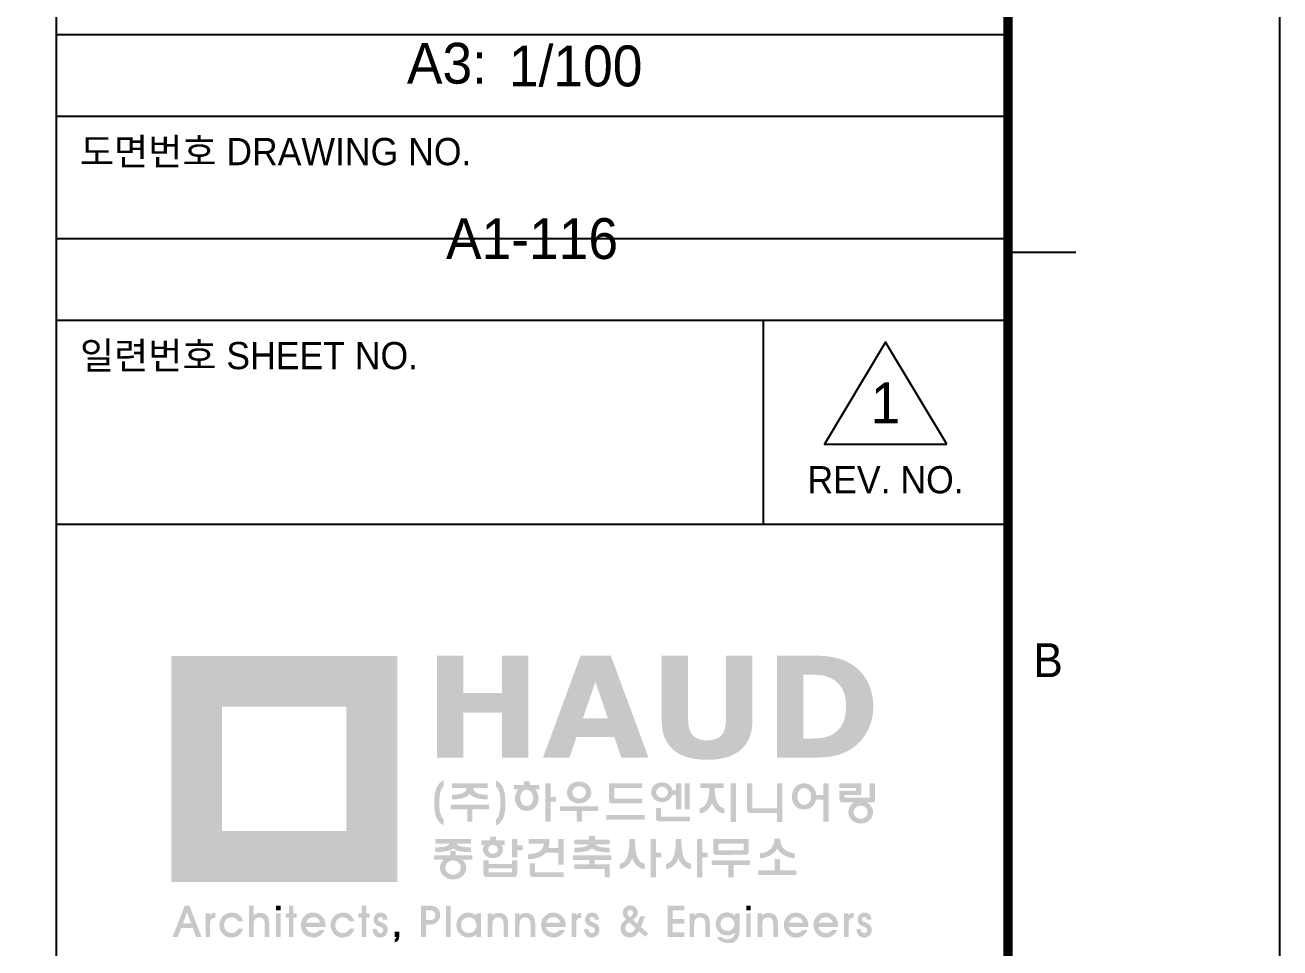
# Model space of a CAD drawing. Header units: millimetres. Extents: x -24416 to 92204, y -190080 to 23760.
# Drawn here: x 87590 to 92204, y -186788 to -183395 of the extents above; entities that cross this region are included whole.
import ezdxf
from ezdxf.enums import TextEntityAlignment as Align

# ---------------------------------------------------------------- set-up
doc = ezdxf.new("R2010")
doc.units = ezdxf.units.MM
doc.header["$LTSCALE"] = 50
doc.layers.get('defpoints').update_dxf_attribs({"color": 139})
for name, color, linetype in [('00-FORM TEX', 3, 'Continuous'), ('AA-BORD-FORM', 7, 'Continuous'), ('AA-BORD-TEXT', 3, 'Continuous')]:
    doc.layers.add(name, color=color, linetype=linetype)
doc.styles.add('HAUD01', font='Dotum.ttf')

# ---------------------------------------------------------------- blocks, each defined once
blk = doc.blocks.new('XR-FORM 청주월명')
at = {"layer": 'AA-BORD-FORM'}
h = blk.add_hatch(color=256, dxfattribs=at)
h.paths.add_polyline_path([(776.088, 87.312), (759.463, 87.312), (759.463, 70.688), (776.088, 70.688)])
h.paths.add_polyline_path([(763.2, 83.576), (772.351, 83.576), (772.351, 74.425), (763.2, 74.425)], flags=16)
for points in [[(785.728, 87.331), (783.796, 87.331), (783.796, 84.587), (780.942, 84.587), (780.942, 87.331), (779.008, 87.331), (779.008, 79.832), (780.942, 79.832), (780.942, 83.136), (783.796, 83.136), (783.796, 79.832), (785.728, 79.832)], [(797.594, 81.868), (797.532, 82.098), (797.492, 82.36), (797.48, 82.653), (797.48, 87.331), (795.537, 87.331), (795.537, 82.541), (795.544, 82.316), (795.567, 82.051), (795.607, 81.801), (795.665, 81.561), (795.741, 81.338), (795.834, 81.127), (795.946, 80.928), (796.073, 80.744), (796.22, 80.575), (796.382, 80.417), (796.531, 80.296), (796.705, 80.178), (796.891, 80.073), (797.09, 79.98), (797.304, 79.899), (797.532, 79.832), (797.773, 79.776), (798.026, 79.732), (798.293, 79.699), (798.574, 79.681), (798.869, 79.676), (799.148, 79.681), (799.428, 79.699), (799.695, 79.729), (799.951, 79.771), (800.192, 79.827), (800.42, 79.894), (800.636, 79.973), (800.838, 80.066), (801.026, 80.171), (801.2, 80.287), (801.36, 80.417), (801.5, 80.547), (801.648, 80.714), (801.778, 80.897), (801.892, 81.092), (801.987, 81.301), (802.066, 81.524), (802.129, 81.759), (802.171, 82.007), (802.198, 82.27), (802.205, 82.546), (802.205, 87.331), (800.264, 87.331), (800.264, 82.653), (800.262, 82.604), (800.246, 82.311), (800.206, 82.051), (800.139, 81.826), (800.048, 81.633), (799.932, 81.473), (799.807, 81.362), (799.624, 81.25), (799.405, 81.169), (799.155, 81.123), (798.869, 81.106), (798.625, 81.118), (798.367, 81.162), (798.147, 81.239), (797.959, 81.348), (797.804, 81.493), (797.682, 81.668)], [(779.187, 76.735), (779.198, 76.921), (779.218, 77.089), (779.235, 77.202), (779.293, 77.415), (779.368, 77.574), (779.461, 77.685), (779.503, 77.712), (779.503, 78.161), (779.353, 78.084), (779.22, 77.98), (779.107, 77.849), (779.014, 77.694), (778.976, 77.612), (778.927, 77.475), (778.885, 77.322), (778.854, 77.156), (778.83, 76.972), (778.817, 76.775), (778.81, 76.562), (778.81, 76.54), (778.812, 76.323), (778.823, 76.122), (778.841, 75.936), (778.87, 75.767), (778.905, 75.612), (778.95, 75.475), (778.956, 75.455), (779.036, 75.284), (779.133, 75.138), (779.251, 75.017), (779.388, 74.921), (779.503, 74.866), (779.503, 75.311), (779.404, 75.406), (779.324, 75.546), (779.26, 75.734), (779.233, 75.854), (779.209, 76.011), (779.193, 76.184), (779.184, 76.372), (779.182, 76.533)], [(781.733, 77.415), (781.687, 77.565), (781.684, 77.596), (782.736, 77.596), (782.736, 77.942), (780.121, 77.942), (780.121, 77.596), (781.173, 77.596), (781.135, 77.441), (781.04, 77.315), (780.885, 77.218), (780.85, 77.202), (780.715, 77.16), (780.555, 77.129), (780.367, 77.107), (780.152, 77.094), (780.121, 77.094), (780.121, 76.753), (780.325, 76.764), (780.511, 76.779), (780.679, 76.804), (780.816, 76.83), (781.02, 76.888), (781.191, 76.961), (781.326, 77.049), (781.425, 77.156), (781.428, 77.16), (781.529, 77.052), (781.662, 76.961), (781.833, 76.888), (782.03, 76.83), (782.181, 76.801), (782.351, 76.779), (782.539, 76.764), (782.736, 76.753), (782.736, 77.094), (782.515, 77.105), (782.324, 77.127), (782.158, 77.158), (782.023, 77.198), (782.008, 77.202), (781.839, 77.295)], [(784.027, 76.077), (784.041, 76.274), (784.045, 76.489), (784.045, 76.525), (784.041, 76.737), (784.027, 76.936), (784.005, 77.12), (783.974, 77.289), (783.934, 77.444), (783.886, 77.583), (783.879, 77.596), (783.795, 77.763), (783.691, 77.906), (783.567, 78.022), (783.425, 78.112), (783.354, 78.146), (783.354, 77.696), (783.454, 77.605), (783.536, 77.461), (783.598, 77.269), (783.618, 77.187), (783.642, 77.03), (783.66, 76.857), (783.671, 76.666), (783.673, 76.518), (783.669, 76.316), (783.658, 76.133), (783.638, 75.962), (783.618, 75.834), (783.565, 75.621), (783.494, 75.455), (783.407, 75.335), (783.354, 75.291), (783.354, 74.846), (783.505, 74.926), (783.635, 75.03), (783.748, 75.16), (783.841, 75.313), (783.897, 75.439), (783.941, 75.575), (783.979, 75.725), (784.007, 75.893)], [(787.376, 77.942), (786.986, 77.942), (786.986, 75.125), (787.376, 75.125), (787.376, 76.598), (787.768, 76.598), (787.768, 76.941), (787.376, 76.941)], [(792.046, 77.603), (794.106, 77.603), (794.106, 77.942), (791.654, 77.942), (791.654, 76.713), (791.694, 76.54), (791.71, 76.52), (791.867, 76.465), (791.882, 76.465), (794.106, 76.465), (794.106, 76.804), (792.046, 76.804)], [(797.593, 77.942), (797.219, 77.942), (797.219, 76.042), (797.593, 76.042)], [(799.527, 76.788), (799.491, 76.952), (799.463, 77.134), (799.445, 77.331), (799.438, 77.548), (799.438, 77.599), (800.096, 77.599), (800.096, 77.942), (798.38, 77.942), (798.38, 77.599), (799.035, 77.599), (799.028, 77.379), (799.011, 77.178), (798.986, 76.992), (798.951, 76.826), (798.904, 76.675), (798.851, 76.542), (798.838, 76.518), (798.738, 76.359), (798.617, 76.237), (798.475, 76.153), (798.335, 76.11), (798.335, 75.721), (798.51, 75.761), (798.672, 75.829), (798.823, 75.927), (798.829, 75.931), (798.951, 76.044), (799.059, 76.175), (799.157, 76.33), (799.237, 76.494), (799.323, 76.312), (799.416, 76.155), (799.52, 76.024), (799.618, 75.931), (799.759, 75.836), (799.919, 75.767), (800.098, 75.725), (800.142, 75.719), (800.142, 76.115), (799.978, 76.164), (799.837, 76.25), (799.717, 76.372), (799.631, 76.514), (799.573, 76.642)], [(801.002, 77.942), (800.612, 77.942), (800.612, 75.098), (801.002, 75.098)], [(802.197, 77.942), (801.81, 77.942), (801.81, 76.017), (801.848, 75.84), (801.865, 75.814), (802.025, 75.761), (802.038, 75.761), (804.018, 75.761), (804.018, 75.098), (804.407, 75.098), (804.407, 77.942), (804.018, 77.942), (804.018, 76.104), (802.197, 76.104)], [(782.836, 76.376), (780.021, 76.376), (780.021, 76.031), (781.233, 76.031), (781.233, 75.112), (781.618, 75.112), (781.618, 76.031), (782.836, 76.031)], [(789.663, 75.909), (790.881, 75.909), (790.881, 76.254), (788.067, 76.254), (788.067, 75.909), (789.278, 75.909), (789.278, 75.112), (789.663, 75.112)], [(797.618, 75.486), (795.496, 75.486), (795.496, 76.122), (795.107, 76.122), (795.107, 75.393), (795.149, 75.218), (795.166, 75.198), (795.324, 75.143), (795.335, 75.143), (797.618, 75.143)], [(794.287, 75.626), (791.475, 75.626), (791.475, 75.278), (794.287, 75.278)], [(781.501, 73.854), (778.888, 73.854), (778.888, 73.515), (779.931, 73.515), (779.871, 73.404), (779.711, 73.322), (779.616, 73.296), (779.481, 73.271), (779.319, 73.254), (779.127, 73.243), (778.905, 73.236), (778.888, 73.236), (778.888, 72.886), (779.096, 72.891), (779.286, 72.902), (779.454, 72.915), (779.592, 72.933), (779.809, 72.975), (779.986, 73.03), (780.123, 73.101), (780.194, 73.159), (780.303, 73.077), (780.453, 73.008), (780.644, 72.955), (780.785, 72.928), (780.938, 72.911), (781.106, 72.897), (781.297, 72.888), (781.501, 72.886), (781.501, 73.238), (781.281, 73.245), (781.089, 73.258), (780.923, 73.276), (780.783, 73.302), (780.77, 73.305), (780.566, 73.376), (780.469, 73.473), (780.46, 73.515), (781.501, 73.515)], [(785.301, 73.371), (784.907, 73.371), (784.907, 73.854), (784.519, 73.854), (784.519, 72.503), (784.907, 72.503), (784.907, 73.026), (785.301, 73.026)], [(788.315, 73.854), (787.925, 73.854), (787.925, 73.198), (787.21, 73.198), (787.254, 73.371), (787.263, 73.422), (787.281, 73.595), (787.283, 73.677), (787.283, 73.854), (785.741, 73.854), (785.741, 73.515), (786.86, 73.515), (786.84, 73.333), (786.78, 73.178), (786.678, 73.043), (786.596, 72.973), (786.477, 72.897), (786.333, 72.835), (786.169, 72.787), (785.981, 72.753), (785.772, 72.733), (785.699, 72.729), (785.699, 72.364), (785.899, 72.375), (786.082, 72.395), (786.253, 72.426), (786.408, 72.465), (786.59, 72.534), (786.751, 72.616), (786.891, 72.716), (787.008, 72.831), (787.026, 72.853), (787.925, 72.853), (787.925, 71.954), (788.315, 71.954)], [(791.721, 73.794), (790.64, 73.794), (790.64, 74.06), (790.19, 74.06), (790.19, 73.794), (789.105, 73.794), (789.105, 73.458), (790.146, 73.458), (790.06, 73.362), (789.885, 73.289), (789.798, 73.269), (789.652, 73.243), (789.484, 73.225), (789.291, 73.212), (789.105, 73.209), (789.105, 72.868), (789.311, 72.873), (789.499, 72.882), (789.668, 72.897), (789.814, 72.919), (790.024, 72.966), (790.199, 73.028), (790.334, 73.108), (790.412, 73.178), (790.52, 73.085), (790.664, 73.01), (790.848, 72.95), (791.001, 72.919), (791.151, 72.897), (791.32, 72.882), (791.508, 72.873), (791.716, 72.868), (791.721, 72.868), (791.721, 73.209), (791.508, 73.214), (791.318, 73.225), (791.151, 73.245), (791.021, 73.269), (790.815, 73.333), (790.695, 73.422), (790.675, 73.458), (791.721, 73.458)], [(793.676, 72.736), (793.643, 72.888), (793.616, 73.059), (793.596, 73.245), (793.583, 73.446), (793.574, 73.666), (793.572, 73.854), (793.171, 73.854), (793.167, 73.621), (793.158, 73.407), (793.142, 73.207), (793.12, 73.026), (793.091, 72.86), (793.056, 72.709), (793.016, 72.576), (792.978, 72.479), (792.885, 72.313), (792.77, 72.184), (792.637, 72.091), (792.482, 72.034), (792.449, 72.027), (792.449, 71.631), (792.62, 71.67), (792.781, 71.739), (792.934, 71.834), (792.956, 71.854), (793.085, 71.969), (793.195, 72.102), (793.288, 72.255), (793.366, 72.423), (793.443, 72.246), (793.534, 72.091), (793.641, 71.956), (793.749, 71.854), (793.893, 71.755), (794.052, 71.684), (794.227, 71.639), (794.281, 71.631), (794.281, 72.029), (794.121, 72.078), (793.984, 72.162), (793.869, 72.286), (793.773, 72.445), (793.758, 72.479), (793.714, 72.6)], [(795.127, 72.51), (795.518, 72.51), (795.518, 72.853), (795.127, 72.853), (795.127, 73.854), (794.737, 73.854), (794.737, 71.037), (795.127, 71.037)], [(797.082, 72.736), (797.049, 72.888), (797.022, 73.059), (797.002, 73.245), (796.989, 73.446), (796.98, 73.666), (796.98, 73.854), (796.577, 73.854), (796.573, 73.621), (796.564, 73.407), (796.548, 73.207), (796.526, 73.026), (796.497, 72.86), (796.462, 72.709), (796.422, 72.576), (796.384, 72.479), (796.291, 72.313), (796.176, 72.184), (796.043, 72.091), (795.888, 72.034), (795.855, 72.027), (795.855, 71.631), (796.026, 71.67), (796.187, 71.739), (796.34, 71.834), (796.364, 71.854), (796.491, 71.969), (796.601, 72.102), (796.697, 72.255), (796.772, 72.423), (796.849, 72.246), (796.942, 72.091), (797.046, 71.956), (797.155, 71.854), (797.299, 71.755), (797.458, 71.684), (797.633, 71.639), (797.686, 71.631), (797.686, 72.029), (797.529, 72.078), (797.39, 72.162), (797.275, 72.286), (797.179, 72.445), (797.166, 72.479), (797.12, 72.6)], [(798.924, 72.853), (798.532, 72.853), (798.532, 73.854), (798.143, 73.854), (798.143, 71.037), (798.532, 71.037), (798.532, 72.51), (798.924, 72.51)], [(804.357, 73.362), (804.297, 73.522), (804.264, 73.699), (804.255, 73.867), (803.821, 73.867), (803.81, 73.675), (803.77, 73.5), (803.706, 73.345), (803.617, 73.205), (803.519, 73.101), (803.393, 73.004), (803.247, 72.924), (803.083, 72.862), (802.899, 72.818), (802.764, 72.8), (802.764, 72.423), (802.948, 72.448), (803.123, 72.488), (803.291, 72.541), (803.451, 72.609), (803.48, 72.623), (803.641, 72.718), (803.783, 72.826), (803.905, 72.95), (804.004, 73.088), (804.038, 73.145), (804.128, 73.001), (804.241, 72.873), (804.376, 72.758), (804.532, 72.658), (804.589, 72.625), (804.749, 72.552), (804.915, 72.494), (805.087, 72.452), (805.269, 72.426), (805.304, 72.423), (805.304, 72.802), (805.107, 72.833), (804.93, 72.882), (804.771, 72.948), (804.633, 73.035), (804.554, 73.099), (804.443, 73.221)], [(788.337, 71.398), (786.215, 71.398), (786.215, 72.069), (785.826, 72.069), (785.826, 71.307), (785.868, 71.132), (785.885, 71.112), (786.045, 71.055), (786.058, 71.055), (788.337, 71.055)], [(790.602, 72.31), (791.82, 72.31), (791.82, 72.651), (789.006, 72.651), (789.006, 72.31), (790.224, 72.31), (790.224, 71.987), (789.105, 71.987), (789.105, 71.648), (791.331, 71.648), (791.331, 71.037), (791.721, 71.037), (791.721, 71.987), (790.602, 71.987)], [(802.038, 72.29), (799.223, 72.29), (799.223, 71.943), (800.435, 71.943), (800.435, 71.024), (800.82, 71.024), (800.82, 71.943), (802.038, 71.943)], [(804.228, 72.379), (803.847, 72.379), (803.847, 71.538), (802.631, 71.538), (802.631, 71.192), (805.444, 71.192), (805.444, 71.538), (804.228, 71.538)], [(762.326, 67.609), (762.348, 67.818), (762.405, 67.94), (762.538, 68.027), (762.715, 68.06), (762.715, 68.416), (762.527, 68.394), (762.489, 68.381), (762.334, 68.28), (762.307, 68.234), (762.307, 68.383), (761.992, 68.383), (761.992, 66.638), (762.326, 66.638)], [(763.357, 67.421), (763.351, 67.516), (763.376, 67.704), (763.452, 67.864), (763.509, 67.935), (763.653, 68.044), (763.827, 68.093), (763.889, 68.098), (764.08, 68.071), (764.186, 68.025), (764.319, 67.905), (764.395, 67.788), (764.759, 67.788), (764.681, 67.973), (764.583, 68.128), (764.463, 68.256), (764.441, 68.275), (764.286, 68.37), (764.115, 68.424), (763.947, 68.441), (763.759, 68.424), (763.579, 68.375), (763.566, 68.37), (763.4, 68.28), (763.261, 68.161), (763.251, 68.15), (763.136, 67.997), (763.066, 67.859), (763.019, 67.679), (763.006, 67.511), (763.025, 67.329), (763.074, 67.166), (763.158, 67), (763.267, 66.866), (763.408, 66.744), (763.55, 66.668), (763.724, 66.614), (763.906, 66.597), (764.099, 66.614), (764.27, 66.671), (764.422, 66.763), (764.55, 66.883), (764.653, 67.032), (764.738, 67.209), (764.757, 67.258), (764.395, 67.258), (764.286, 67.1), (764.191, 67.016), (764.023, 66.943), (763.906, 66.929), (763.724, 66.959), (763.569, 67.046), (763.512, 67.098), (763.408, 67.247)], [(765.531, 67.69), (765.581, 67.873), (765.7, 68.019), (765.727, 68.035), (765.898, 68.084), (765.953, 68.087), (766.14, 68.049), (766.249, 67.957), (766.314, 67.815), (766.342, 67.62), (766.344, 67.541), (766.344, 66.638), (766.679, 66.638), (766.679, 67.641), (766.662, 67.848), (766.613, 68.025), (766.532, 68.171), (766.494, 68.218), (766.363, 68.326), (766.197, 68.392), (766.004, 68.416), (765.996, 68.416), (765.806, 68.394), (765.76, 68.381), (765.605, 68.299), (765.521, 68.234), (765.521, 68.941), (765.183, 68.941), (765.183, 66.638), (765.521, 66.638), (765.521, 67.435), (765.526, 67.639)], [(767.505, 68.941), (767.173, 68.941), (767.173, 68.612), (767.505, 68.612)], [(767.505, 68.383), (767.173, 68.383), (767.173, 66.638), (767.505, 66.638)], [(768.696, 68.383), (768.451, 68.383), (768.451, 68.941), (768.117, 68.941), (768.117, 68.383), (767.872, 68.383), (767.872, 68.074), (768.117, 68.074), (768.117, 66.638), (768.451, 66.638), (768.451, 68.074), (768.696, 68.074)], [(772.763, 68.128), (772.643, 68.256), (772.621, 68.275), (772.467, 68.37), (772.295, 68.424), (772.127, 68.441), (771.939, 68.424), (771.76, 68.375), (771.746, 68.37), (771.58, 68.28), (771.442, 68.161), (771.431, 68.15), (771.317, 67.997), (771.246, 67.859), (771.2, 67.679), (771.186, 67.511), (771.205, 67.329), (771.254, 67.166), (771.338, 67), (771.447, 66.866), (771.588, 66.744), (771.73, 66.668), (771.904, 66.614), (772.086, 66.597), (772.279, 66.614), (772.45, 66.671), (772.602, 66.763), (772.73, 66.883), (772.834, 67.032), (772.918, 67.209), (772.937, 67.258), (772.575, 67.258), (772.467, 67.1), (772.371, 67.016), (772.203, 66.943), (772.086, 66.929), (771.904, 66.959), (771.749, 67.046), (771.692, 67.098), (771.588, 67.247), (771.537, 67.421), (771.531, 67.516), (771.556, 67.704), (771.632, 67.864), (771.689, 67.935), (771.833, 68.044), (772.007, 68.093), (772.07, 68.098), (772.26, 68.071), (772.366, 68.025), (772.499, 67.905), (772.575, 67.788), (772.94, 67.788), (772.861, 67.973)], [(774.057, 68.383), (773.812, 68.383), (773.812, 68.941), (773.478, 68.941), (773.478, 68.383), (773.233, 68.383), (773.233, 68.074), (773.478, 68.074), (773.478, 66.638), (773.812, 66.638), (773.812, 68.074), (774.057, 68.074)], [(775.22, 68.307), (775.076, 68.405), (774.891, 68.443), (774.862, 68.443), (774.679, 68.413), (774.527, 68.321), (774.497, 68.294), (774.394, 68.144), (774.348, 67.968), (774.348, 67.921), (774.378, 67.736), (774.391, 67.704), (774.5, 67.56), (774.533, 67.53), (774.644, 67.467), (774.807, 67.405), (774.878, 67.378), (775.025, 67.28), (775.074, 67.136), (775.006, 66.978), (774.84, 66.915), (774.677, 66.981), (774.66, 67), (774.59, 67.163), (774.587, 67.228), (774.272, 67.228), (774.296, 67.03), (774.361, 66.864), (774.432, 66.766), (774.573, 66.654), (774.745, 66.603), (774.829, 66.597), (775.014, 66.622), (775.171, 66.703), (775.231, 66.755), (775.337, 66.902), (775.389, 67.073), (775.394, 67.149), (775.367, 67.345), (775.305, 67.475), (775.185, 67.592), (775.025, 67.679), (774.894, 67.728), (774.723, 67.807), (774.666, 67.938), (774.715, 68.074), (774.848, 68.122), (774.987, 68.074), (775.041, 67.919), (775.365, 67.919), (775.332, 68.114), (775.253, 68.269)], [(780.005, 68.941), (779.676, 68.941), (779.676, 66.638), (780.005, 66.638)], [(783.295, 68.041), (783.474, 68.087), (783.507, 68.087), (783.694, 68.052), (783.808, 67.959), (783.876, 67.818), (783.904, 67.62), (783.904, 67.565), (783.904, 66.638), (784.241, 66.638), (784.241, 67.63), (784.224, 67.84), (784.178, 68.016), (784.097, 68.163), (784.053, 68.218), (783.923, 68.324), (783.757, 68.389), (783.564, 68.416), (783.537, 68.416), (783.349, 68.389), (783.316, 68.378), (783.164, 68.296), (783.072, 68.226), (783.072, 68.383), (782.745, 68.383), (782.745, 66.638), (783.083, 66.638), (783.083, 67.435), (783.093, 67.66), (783.131, 67.834), (783.172, 67.929)], [(785.165, 67.929), (785.285, 68.041), (785.467, 68.087), (785.499, 68.087), (785.687, 68.052), (785.801, 67.959), (785.869, 67.818), (785.896, 67.62), (785.896, 67.565), (785.896, 66.638), (786.233, 66.638), (786.233, 67.63), (786.217, 67.84), (786.168, 68.016), (786.089, 68.163), (786.046, 68.218), (785.913, 68.324), (785.749, 68.389), (785.556, 68.416), (785.529, 68.416), (785.342, 68.389), (785.309, 68.378), (785.157, 68.296), (785.064, 68.226), (785.064, 68.383), (784.738, 68.383), (784.738, 66.638), (785.073, 66.638), (785.073, 67.435), (785.086, 67.66), (785.124, 67.834)], [(789.324, 67.94), (789.458, 68.027), (789.634, 68.06), (789.634, 68.416), (789.447, 68.394), (789.406, 68.381), (789.251, 68.28), (789.227, 68.234), (789.227, 68.383), (788.911, 68.383), (788.911, 66.638), (789.246, 66.638), (789.246, 67.609), (789.267, 67.818)], [(790.583, 67.679), (790.453, 67.728), (790.281, 67.807), (790.224, 67.938), (790.273, 68.074), (790.406, 68.122), (790.545, 68.074), (790.599, 67.919), (790.923, 67.919), (790.89, 68.114), (790.811, 68.269), (790.779, 68.307), (790.635, 68.405), (790.45, 68.443), (790.42, 68.443), (790.238, 68.413), (790.086, 68.321), (790.056, 68.294), (789.952, 68.144), (789.906, 67.968), (789.906, 67.921), (789.936, 67.736), (789.95, 67.704), (790.058, 67.56), (790.091, 67.53), (790.202, 67.467), (790.366, 67.405), (790.436, 67.378), (790.583, 67.28), (790.632, 67.136), (790.564, 66.978), (790.398, 66.915), (790.235, 66.981), (790.219, 67), (790.148, 67.163), (790.145, 67.228), (789.83, 67.228), (789.855, 67.03), (789.92, 66.864), (789.99, 66.766), (790.132, 66.654), (790.303, 66.603), (790.387, 66.597), (790.572, 66.622), (790.73, 66.703), (790.79, 66.755), (790.898, 66.902), (790.947, 67.073), (790.953, 67.149), (790.926, 67.345), (790.863, 67.475), (790.743, 67.592)], [(797.192, 67.962), (796.336, 67.962), (796.336, 68.609), (797.192, 68.609), (797.192, 68.941), (795.977, 68.941), (795.977, 66.638), (797.192, 66.638), (797.192, 66.986), (796.336, 66.986), (796.336, 67.63), (797.192, 67.63)], [(798.013, 67.929), (798.133, 68.041), (798.312, 68.087), (798.345, 68.087), (798.532, 68.052), (798.649, 67.959), (798.714, 67.818), (798.742, 67.62), (798.744, 67.565), (798.744, 66.638), (799.081, 66.638), (799.081, 67.63), (799.065, 67.84), (799.016, 68.016), (798.937, 68.163), (798.894, 68.218), (798.761, 68.324), (798.597, 68.389), (798.404, 68.416), (798.377, 68.416), (798.19, 68.389), (798.157, 68.378), (798.005, 68.296), (797.912, 68.226), (797.912, 68.383), (797.583, 68.383), (797.583, 66.638), (797.921, 66.638), (797.921, 67.435), (797.934, 67.66), (797.969, 67.834)], [(802.088, 68.941), (801.759, 68.941), (801.759, 68.612), (802.088, 68.612)], [(802.088, 68.383), (801.759, 68.383), (801.759, 66.638), (802.088, 66.638)], [(803.137, 68.041), (803.317, 68.087), (803.35, 68.087), (803.537, 68.052), (803.651, 67.959), (803.719, 67.818), (803.746, 67.62), (803.746, 67.565), (803.746, 66.638), (804.084, 66.638), (804.084, 67.63), (804.067, 67.84), (804.021, 68.016), (803.939, 68.163), (803.896, 68.218), (803.765, 68.324), (803.6, 68.389), (803.407, 68.416), (803.379, 68.416), (803.192, 68.389), (803.159, 68.378), (803.007, 68.296), (802.915, 68.226), (802.915, 68.383), (802.588, 68.383), (802.588, 66.638), (802.925, 66.638), (802.925, 67.435), (802.936, 67.66), (802.974, 67.834), (803.015, 67.929)], [(809.358, 67.94), (809.491, 68.027), (809.665, 68.06), (809.665, 68.416), (809.48, 68.394), (809.439, 68.381), (809.284, 68.28), (809.26, 68.234), (809.26, 68.383), (808.944, 68.383), (808.944, 66.638), (809.276, 66.638), (809.276, 67.609), (809.3, 67.818)], [(810.257, 67.938), (810.306, 68.074), (810.44, 68.122), (810.578, 68.074), (810.633, 67.919), (810.953, 67.919), (810.923, 68.114), (810.845, 68.269), (810.809, 68.307), (810.668, 68.405), (810.483, 68.443), (810.453, 68.443), (810.271, 68.413), (810.116, 68.321), (810.089, 68.294), (809.983, 68.144), (809.939, 67.968), (809.939, 67.921), (809.969, 67.736), (809.98, 67.704), (810.092, 67.56), (810.124, 67.53), (810.236, 67.467), (810.396, 67.405), (810.467, 67.378), (810.614, 67.28), (810.662, 67.136), (810.597, 66.978), (810.431, 66.915), (810.268, 66.981), (810.249, 67), (810.181, 67.163), (810.176, 67.228), (809.86, 67.228), (809.888, 67.03), (809.953, 66.864), (810.024, 66.766), (810.165, 66.654), (810.336, 66.603), (810.418, 66.597), (810.603, 66.622), (810.763, 66.703), (810.823, 66.755), (810.929, 66.902), (810.981, 67.073), (810.986, 67.149), (810.959, 67.345), (810.896, 67.475), (810.777, 67.592), (810.614, 67.679), (810.486, 67.728), (810.314, 67.807)], [(776.232, 66.687), (776.232, 67.038), (775.903, 67.038), (775.903, 66.638), (776.014, 66.638), (775.973, 66.51), (775.903, 66.47), (775.903, 66.244), (776.079, 66.317), (776.153, 66.391), (776.218, 66.546)]]:
    blk.add_hatch(color=256, dxfattribs=at).paths.add_polyline_path(points)
h = blk.add_hatch(color=256, dxfattribs=at)
h.paths.add_polyline_path([(791.797, 87.331), (789.572, 87.331), (786.805, 79.832), (788.753, 79.832), (789.275, 81.348), (792.05, 81.348), (792.568, 79.832), (794.567, 79.832)])
h.paths.add_polyline_path([(789.74, 82.722), (790.661, 85.406), (791.581, 82.722)], flags=16)
h = blk.add_hatch(color=256, dxfattribs=at)
h.paths.add_polyline_path([(810.334, 81.271), (810.48, 81.478), (810.617, 81.701), (810.726, 81.905), (810.824, 82.123), (810.907, 82.348), (810.975, 82.578), (811.028, 82.817), (811.065, 83.064), (811.086, 83.314), (811.096, 83.574), (811.096, 83.577), (811.089, 83.844), (811.068, 84.101), (811.033, 84.352), (810.984, 84.591), (810.921, 84.824), (810.845, 85.046), (810.757, 85.262), (810.652, 85.467), (810.617, 85.529), (810.485, 85.738), (810.339, 85.938), (810.181, 86.124), (810.011, 86.296), (809.83, 86.458), (809.635, 86.607), (809.428, 86.741), (809.259, 86.839), (809.048, 86.941), (808.82, 87.032), (808.574, 87.11), (808.312, 87.18), (808.221, 87.199), (808.003, 87.241), (807.773, 87.273), (807.532, 87.299), (807.276, 87.317), (807.009, 87.329), (806.731, 87.331), (804.014, 87.331), (804.014, 79.832), (806.656, 79.832), (806.74, 79.832), (807.014, 79.836), (807.276, 79.85), (807.527, 79.866), (807.766, 79.892), (807.991, 79.925), (808.205, 79.962), (808.268, 79.976), (808.511, 80.036), (808.748, 80.113), (808.976, 80.203), (809.196, 80.308), (809.408, 80.426), (809.456, 80.454), (809.649, 80.589), (809.835, 80.737), (810.011, 80.9), (810.176, 81.078)])
h.paths.add_polyline_path([(805.946, 81.236), (805.946, 85.931), (806.433, 85.931), (806.679, 85.929), (806.953, 85.919), (807.183, 85.903), (807.371, 85.88), (807.508, 85.852), (807.743, 85.778), (807.975, 85.68), (808.186, 85.557), (808.384, 85.411), (808.558, 85.246), (808.706, 85.06), (808.829, 84.858), (808.862, 84.793), (808.946, 84.582), (809.013, 84.357), (809.059, 84.115), (809.087, 83.86), (809.096, 83.588), (809.096, 83.526), (809.083, 83.254), (809.052, 82.999), (809.004, 82.762), (808.936, 82.541), (808.85, 82.339), (808.774, 82.2), (808.639, 82.003), (808.477, 81.826), (808.288, 81.668), (808.075, 81.529), (807.912, 81.448), (807.68, 81.362), (807.446, 81.301), (807.429, 81.299), (807.246, 81.271), (807.018, 81.253), (806.749, 81.241), (806.433, 81.236)], flags=16)
h = blk.add_hatch(color=256, dxfattribs=at)
h.paths.add_polyline_path([(786.536, 77.829), (785.819, 77.829), (785.819, 78.099), (785.4, 78.099), (785.4, 77.829), (784.685, 77.829), (784.685, 77.49), (784.993, 77.49), (784.884, 77.351), (784.807, 77.202), (784.76, 77.03), (784.745, 76.863), (784.758, 76.677), (784.8, 76.507), (784.869, 76.35), (784.96, 76.215), (785.084, 76.093), (785.225, 76.002), (785.385, 75.944), (785.562, 75.92), (785.615, 75.918), (785.799, 75.933), (785.965, 75.984), (786.111, 76.064), (786.237, 76.179), (786.264, 76.21), (786.359, 76.352), (786.428, 76.509), (786.468, 76.682), (786.481, 76.863), (786.463, 77.041), (786.415, 77.202), (786.331, 77.364), (786.231, 77.49), (786.536, 77.49)])
h.paths.add_polyline_path([(785.775, 77.439), (785.914, 77.342), (785.965, 77.28), (786.045, 77.127), (786.085, 76.954), (786.089, 76.863), (786.067, 76.682), (786.005, 76.522), (785.965, 76.46), (785.839, 76.336), (785.684, 76.277), (785.609, 76.27), (785.44, 76.303), (785.303, 76.398), (785.254, 76.46), (785.177, 76.611), (785.141, 76.786), (785.137, 76.863), (785.157, 77.047), (785.214, 77.209), (785.254, 77.28), (785.378, 77.406), (785.531, 77.466), (785.609, 77.472)], flags=16)
h = blk.add_hatch(color=256, dxfattribs=at)
h.paths.add_polyline_path([(789.774, 78.028), (789.601, 78.066), (789.464, 78.075), (789.282, 78.059), (789.114, 78.015), (788.959, 77.942), (788.846, 77.862), (788.72, 77.736), (788.631, 77.59), (788.58, 77.428), (788.567, 77.273), (788.585, 77.096), (788.64, 76.936), (788.735, 76.795), (788.846, 76.686), (788.99, 76.589), (789.147, 76.522), (789.32, 76.483), (789.464, 76.474), (789.646, 76.489), (789.814, 76.533), (789.969, 76.611), (790.077, 76.686), (790.204, 76.812), (790.292, 76.956), (790.345, 77.116), (790.359, 77.273), (790.341, 77.448), (790.286, 77.607), (790.19, 77.749), (790.077, 77.862), (789.931, 77.96)])
h.paths.add_polyline_path([(789.637, 77.703), (789.79, 77.616), (789.805, 77.605), (789.918, 77.47), (789.965, 77.309), (789.967, 77.273), (789.933, 77.107), (789.829, 76.967), (789.805, 76.943), (789.652, 76.85), (789.484, 76.815), (789.464, 76.812), (789.291, 76.841), (789.138, 76.925), (789.119, 76.943), (789.006, 77.078), (788.959, 77.242), (788.959, 77.273), (788.992, 77.439), (789.092, 77.581), (789.119, 77.605), (789.269, 77.696), (789.44, 77.731), (789.464, 77.731)], flags=16)
h = blk.add_hatch(color=256, dxfattribs=at)
h.paths.add_polyline_path([(796.165, 76.817), (796.267, 76.956), (796.318, 77.076), (796.599, 77.076), (796.599, 76.042), (796.973, 76.042), (796.973, 77.942), (796.599, 77.942), (796.599, 77.428), (796.338, 77.428), (796.28, 77.594), (796.185, 77.738), (796.054, 77.856), (795.902, 77.942), (795.736, 77.995), (795.563, 78.013), (795.381, 77.995), (795.215, 77.944), (795.065, 77.86), (795.007, 77.816), (794.885, 77.685), (794.808, 77.537), (794.768, 77.368), (794.763, 77.286), (794.783, 77.109), (794.845, 76.952), (794.949, 76.815), (795.007, 76.759), (795.151, 76.66), (795.308, 76.595), (795.483, 76.564), (795.563, 76.56), (795.74, 76.578), (795.906, 76.633), (796.028, 76.7)])
h.paths.add_polyline_path([(795.39, 76.912), (795.259, 77.001), (795.155, 77.142), (795.127, 77.286), (795.164, 77.452), (795.259, 77.576), (795.408, 77.667), (795.563, 77.692), (795.731, 77.658), (795.857, 77.576), (795.961, 77.435), (795.99, 77.286), (795.953, 77.12), (795.857, 77.001), (795.709, 76.905), (795.563, 76.879)], flags=16)
h = blk.add_hatch(color=256, dxfattribs=at)
h.paths.add_polyline_path([(806.868, 76.686), (806.881, 76.75), (807.424, 76.75), (807.424, 75.125), (807.813, 75.125), (807.813, 77.942), (807.424, 77.942), (807.424, 77.094), (806.901, 77.094), (806.87, 77.278), (806.81, 77.441), (806.726, 77.59), (806.646, 77.685), (806.516, 77.798), (806.367, 77.878), (806.201, 77.926), (806.015, 77.942), (806.013, 77.942), (805.827, 77.926), (805.661, 77.88), (805.513, 77.802), (805.384, 77.694), (805.338, 77.643), (805.242, 77.503), (805.174, 77.346), (805.132, 77.176), (805.116, 76.99), (805.116, 76.974), (805.129, 76.786), (805.172, 76.615), (805.24, 76.46), (805.342, 76.312), (805.459, 76.197), (805.601, 76.106), (805.758, 76.048), (805.938, 76.02), (806.013, 76.017), (806.199, 76.033), (806.365, 76.082), (806.516, 76.161), (806.609, 76.237), (806.722, 76.365), (806.808, 76.516)])
h.paths.add_polyline_path([(805.555, 76.704), (805.513, 76.877), (805.508, 76.974), (805.528, 77.156), (805.586, 77.32), (805.634, 77.402), (805.758, 77.528), (805.911, 77.592), (806.013, 77.603), (806.184, 77.572), (806.325, 77.483), (806.396, 77.402), (806.478, 77.253), (806.52, 77.08), (806.527, 76.974), (806.505, 76.79), (806.445, 76.629), (806.396, 76.553), (806.27, 76.432), (806.117, 76.367), (806.013, 76.356), (805.842, 76.387), (805.703, 76.476), (805.634, 76.553)], flags=16)
h = blk.add_hatch(color=256, dxfattribs=at)
h.paths.add_polyline_path([(808.994, 77.074), (810.214, 77.074), (810.214, 77.942), (808.604, 77.942), (808.604, 77.603), (809.826, 77.603), (809.826, 77.408), (808.604, 77.408), (808.604, 76.804), (808.644, 76.626), (808.664, 76.6), (808.821, 76.54), (808.837, 76.54), (809.713, 76.54), (809.561, 76.44), (809.437, 76.316), (809.39, 76.25), (809.31, 76.093), (809.271, 75.922), (809.264, 75.814), (809.282, 75.637), (809.335, 75.477), (809.426, 75.333), (809.543, 75.211), (809.685, 75.11), (809.842, 75.039), (810.012, 74.997), (810.167, 74.986), (810.349, 75.001), (810.515, 75.048), (810.67, 75.123), (810.79, 75.211), (810.916, 75.34), (811.007, 75.484), (811.06, 75.643), (811.075, 75.814), (811.058, 75.993), (811, 76.157), (810.943, 76.254), (810.832, 76.387), (810.692, 76.498), (810.617, 76.54), (811.219, 76.54), (811.219, 77.942), (810.83, 77.942), (810.83, 76.879), (808.994, 76.879)])
h.paths.add_polyline_path([(809.778, 76.128), (809.813, 76.161), (809.961, 76.254), (810.13, 76.296), (810.174, 76.296), (810.347, 76.27), (810.502, 76.188), (810.535, 76.161), (810.644, 76.022), (810.692, 75.86), (810.694, 75.814), (810.661, 75.648), (810.568, 75.501), (810.535, 75.468), (810.384, 75.371), (810.218, 75.331), (810.174, 75.329), (810.001, 75.355), (809.849, 75.437), (809.813, 75.468), (809.702, 75.61), (809.654, 75.772), (809.651, 75.814), (809.685, 75.984)], flags=16)
h = blk.add_hatch(color=256, dxfattribs=at)
h.paths.add_polyline_path([(783.83, 73.276), (783.74, 73.418), (783.976, 73.418), (783.976, 73.741), (783.341, 73.741), (783.341, 74.011), (782.922, 74.011), (782.922, 73.741), (782.269, 73.741), (782.269, 73.418), (782.513, 73.418), (782.42, 73.276), (782.386, 73.101), (782.409, 72.926), (782.475, 72.773), (782.588, 72.64), (782.615, 72.616), (782.761, 72.521), (782.922, 72.463), (783.102, 72.439), (783.131, 72.439), (783.314, 72.457), (783.478, 72.512), (783.624, 72.603), (783.64, 72.616), (783.759, 72.747), (783.835, 72.897), (783.866, 73.068), (783.866, 73.101)])
h.paths.add_polyline_path([(782.816, 73.252), (782.876, 73.322), (783.026, 73.4), (783.124, 73.411), (783.294, 73.373), (783.376, 73.322), (783.476, 73.178), (783.492, 73.088), (783.441, 72.93), (783.376, 72.86), (783.224, 72.775), (783.124, 72.762), (782.956, 72.802), (782.876, 72.86), (782.781, 73.004), (782.77, 73.088)], flags=16)
h = blk.add_hatch(color=256, dxfattribs=at)
h.paths.add_polyline_path([(801.938, 73.854), (799.323, 73.854), (799.323, 72.946), (799.363, 72.769), (799.385, 72.742), (799.542, 72.682), (799.558, 72.682), (801.706, 72.687), (801.87, 72.738), (801.876, 72.742), (801.936, 72.893), (801.938, 72.946)])
h.paths.add_polyline_path([(801.56, 73.517), (801.56, 73.021), (799.704, 73.021), (799.704, 73.517)], flags=16)
h = blk.add_hatch(color=256, dxfattribs=at)
h.paths.add_polyline_path([(781.6, 72.658), (780.391, 72.658), (780.391, 72.966), (779.997, 72.966), (779.997, 72.658), (778.788, 72.658), (778.788, 72.317), (779.512, 72.317), (779.384, 72.184), (779.306, 72.067), (779.246, 71.898), (779.229, 71.743), (779.246, 71.566), (779.297, 71.405), (779.384, 71.259), (779.503, 71.13), (779.53, 71.108), (779.671, 71.008), (779.827, 70.935), (779.995, 70.889), (780.176, 70.871), (780.201, 70.871), (780.382, 70.886), (780.551, 70.929), (780.708, 70.999), (780.852, 71.099), (780.863, 71.108), (780.989, 71.236), (781.08, 71.38), (781.137, 71.54), (781.162, 71.712), (781.162, 71.743), (781.14, 71.921), (781.082, 72.067), (780.982, 72.211), (780.872, 72.317), (781.6, 72.317)])
h.paths.add_polyline_path([(780.367, 72.255), (780.524, 72.18), (780.586, 72.129), (780.701, 71.992), (780.759, 71.834), (780.765, 71.748), (780.737, 71.58), (780.65, 71.431), (780.586, 71.365), (780.44, 71.263), (780.276, 71.214), (780.194, 71.208), (780.021, 71.234), (779.866, 71.309), (779.798, 71.365), (779.687, 71.504), (779.632, 71.664), (779.625, 71.748), (779.654, 71.916), (779.738, 72.067), (779.798, 72.129), (779.946, 72.226), (780.112, 72.275), (780.194, 72.279)], flags=16)
h = blk.add_hatch(color=256, dxfattribs=at)
h.paths.add_polyline_path([(784.907, 72.271), (784.521, 72.271), (784.521, 72), (782.803, 72), (782.803, 72.271), (782.42, 72.271), (782.42, 71.305), (782.462, 71.132), (782.479, 71.112), (782.639, 71.055), (782.652, 71.055), (784.674, 71.055), (784.84, 71.106), (784.845, 71.112), (784.907, 71.261), (784.907, 71.305)])
h.paths.add_polyline_path([(784.521, 71.681), (784.521, 71.394), (782.803, 71.394), (782.803, 71.681)], flags=16)
h = blk.add_hatch(color=256, dxfattribs=at)
h.paths.add_polyline_path([(760.801, 68.941), (760.459, 68.941), (759.556, 66.638), (759.937, 66.638), (760.192, 67.299), (761.057, 67.299), (761.304, 66.638), (761.696, 66.638)])
h.paths.add_polyline_path([(760.929, 67.649), (760.325, 67.649), (760.627, 68.465)], flags=16)
h = blk.add_hatch(color=256, dxfattribs=at)
h.paths.add_polyline_path([(770.327, 68.335), (770.153, 68.405), (769.971, 68.438), (769.895, 68.441), (769.707, 68.422), (769.541, 68.37), (769.384, 68.28), (769.245, 68.158), (769.131, 68.006), (769.063, 67.864), (769.014, 67.688), (769, 67.516), (769.019, 67.331), (769.068, 67.168), (769.153, 67.002), (769.261, 66.866), (769.405, 66.744), (769.552, 66.668), (769.726, 66.614), (769.914, 66.597), (770.101, 66.614), (770.275, 66.671), (770.411, 66.747), (770.55, 66.861), (770.667, 67.002), (770.759, 67.168), (770.379, 67.168), (770.243, 67.04), (770.183, 67), (770.006, 66.94), (769.914, 66.934), (769.729, 66.962), (769.574, 67.049), (769.452, 67.179), (769.365, 67.345), (769.354, 67.383), (770.814, 67.383), (770.814, 67.448), (770.8, 67.644), (770.776, 67.772), (770.708, 67.948), (770.659, 68.035), (770.542, 68.18), (770.398, 68.294)])
h.paths.add_polyline_path([(769.916, 68.106), (770.101, 68.074), (770.221, 68.008), (770.338, 67.883), (770.43, 67.709), (770.436, 67.693), (769.37, 67.693), (769.462, 67.867), (769.589, 68.002), (769.756, 68.084)], flags=16)
h = blk.add_hatch(color=256, dxfattribs=at)
h.paths.add_polyline_path([(779.219, 68.049), (779.247, 68.237), (779.247, 68.261), (779.222, 68.449), (779.162, 68.606), (779.048, 68.759), (778.929, 68.848), (778.76, 68.914), (778.684, 68.93), (778.518, 68.941), (778.385, 68.941), (777.841, 68.941), (777.841, 66.638), (778.195, 66.638), (778.195, 67.552), (778.445, 67.552), (778.646, 67.568), (778.823, 67.62), (778.972, 67.701), (779.032, 67.75), (779.149, 67.889)])
h.paths.add_polyline_path([(778.195, 68.609), (778.434, 68.609), (778.64, 68.585), (778.776, 68.522), (778.871, 68.386), (778.891, 68.242), (778.85, 68.057), (778.776, 67.97), (778.632, 67.908), (778.423, 67.889), (778.195, 67.889)], flags=16)
h = blk.add_hatch(color=256, dxfattribs=at)
h.paths.add_polyline_path([(782.248, 68.383), (781.916, 68.383), (781.916, 68.207), (781.748, 68.318), (781.606, 68.383), (781.427, 68.427), (781.332, 68.432), (781.139, 68.416), (780.976, 68.37), (780.818, 68.28), (780.687, 68.166), (780.573, 68.019), (780.497, 67.872), (780.448, 67.693), (780.435, 67.522), (780.451, 67.331), (780.503, 67.157), (780.584, 67.002), (780.693, 66.869), (780.834, 66.752), (780.989, 66.668), (781.163, 66.619), (781.348, 66.603), (781.533, 66.627), (781.609, 66.652), (781.764, 66.728), (781.908, 66.828), (781.908, 66.638), (782.248, 66.638)])
h.paths.add_polyline_path([(781.275, 68.095), (781.359, 68.101), (781.536, 68.071), (781.693, 67.984), (781.75, 67.932), (781.856, 67.785), (781.914, 67.614), (781.922, 67.503), (781.892, 67.326), (781.808, 67.166), (781.75, 67.098), (781.601, 66.986), (781.432, 66.932), (781.362, 66.926), (781.18, 66.953), (781.022, 67.038), (780.951, 67.098), (780.845, 67.244), (780.791, 67.416), (780.783, 67.524), (780.81, 67.707), (780.891, 67.867), (780.954, 67.938), (781.103, 68.044)], flags=16)
h = blk.add_hatch(color=256, dxfattribs=at)
h.paths.add_polyline_path([(788.373, 67.948), (788.324, 68.035), (788.204, 68.18), (788.06, 68.294), (787.99, 68.335), (787.818, 68.405), (787.636, 68.438), (787.557, 68.441), (787.37, 68.422), (787.207, 68.37), (787.049, 68.28), (786.91, 68.158), (786.796, 68.006), (786.725, 67.864), (786.679, 67.688), (786.666, 67.516), (786.685, 67.331), (786.731, 67.168), (786.818, 67.002), (786.924, 66.866), (787.071, 66.744), (787.215, 66.668), (787.389, 66.614), (787.576, 66.597), (787.764, 66.614), (787.938, 66.671), (788.077, 66.747), (788.212, 66.861), (788.329, 67.002), (788.425, 67.168), (788.041, 67.168), (787.908, 67.04), (787.845, 67), (787.669, 66.94), (787.576, 66.934), (787.394, 66.962), (787.237, 67.049), (787.114, 67.179), (787.03, 67.345), (787.016, 67.383), (788.476, 67.383), (788.476, 67.448), (788.465, 67.644), (788.441, 67.772)])
h.paths.add_polyline_path([(787.128, 67.867), (787.245, 67.995), (787.258, 68.006), (787.421, 68.084), (787.579, 68.106), (787.764, 68.074), (787.886, 68.008), (788, 67.883), (788.093, 67.709), (788.101, 67.693), (787.035, 67.693)], flags=16)
h = blk.add_hatch(color=256, dxfattribs=at)
h.paths.add_polyline_path([(793.432, 67.91), (793.59, 68.038), (793.693, 68.158), (793.767, 68.326), (793.777, 68.424), (793.748, 68.604), (793.661, 68.761), (793.614, 68.81), (793.465, 68.922), (793.294, 68.971), (793.242, 68.973), (793.057, 68.946), (792.897, 68.867), (792.831, 68.81), (792.728, 68.663), (792.676, 68.489), (792.671, 68.408), (792.706, 68.228), (792.728, 68.177), (792.826, 68.035), (792.921, 67.94), (792.758, 67.815), (792.636, 67.685), (792.603, 67.633), (792.53, 67.467), (792.508, 67.288), (792.53, 67.106), (792.598, 66.94), (792.704, 66.804), (792.848, 66.687), (793.011, 66.619), (793.187, 66.597), (793.367, 66.622), (793.535, 66.701), (793.546, 66.709), (793.674, 66.818), (793.799, 66.964), (793.864, 67.065), (794.327, 66.652), (794.541, 66.896), (794.006, 67.378), (794.318, 68.166), (793.957, 68.166), (793.739, 67.606)])
h.paths.add_polyline_path([(793.152, 67.723), (793.603, 67.291), (793.497, 67.119), (793.413, 67.032), (793.247, 66.953), (793.187, 66.948), (793.011, 66.994), (792.946, 67.049), (792.861, 67.206), (792.853, 67.293), (792.894, 67.473), (792.921, 67.519), (793.038, 67.641)], flags=16)
h.paths.add_polyline_path([(793.201, 68.112), (793.062, 68.248), (793.049, 68.269), (793.008, 68.424), (793.073, 68.585), (793.228, 68.642), (793.383, 68.576), (793.446, 68.419), (793.389, 68.258), (793.253, 68.144)], flags=16)
h = blk.add_hatch(color=256, dxfattribs=at)
h.paths.add_polyline_path([(801.262, 68.383), (800.919, 68.383), (800.919, 68.228), (800.751, 68.343), (800.625, 68.402), (800.449, 68.443), (800.354, 68.449), (800.158, 68.432), (800.008, 68.389), (799.851, 68.299), (799.745, 68.201), (799.631, 68.055), (799.571, 67.929), (799.524, 67.75), (799.511, 67.601), (799.53, 67.41), (799.584, 67.239), (799.677, 67.087), (799.753, 66.997), (799.891, 66.883), (800.052, 66.804), (800.229, 66.763), (800.373, 66.752), (800.549, 66.777), (800.669, 66.815), (800.843, 66.902), (800.933, 66.978), (800.884, 66.79), (800.789, 66.644), (800.751, 66.606), (800.601, 66.516), (800.416, 66.48), (800.389, 66.48), (800.196, 66.499), (800.12, 66.524), (799.962, 66.619), (799.932, 66.654), (799.601, 66.654), (799.69, 66.502), (799.824, 66.374), (799.927, 66.312), (800.09, 66.241), (800.272, 66.2), (800.454, 66.19), (800.653, 66.206), (800.827, 66.26), (800.973, 66.35), (801.052, 66.426), (801.15, 66.559), (801.215, 66.722), (801.253, 66.907), (801.262, 67.062)])
h.paths.add_polyline_path([(800.84, 67.81), (800.889, 67.636), (800.892, 67.581), (800.857, 67.41), (800.756, 67.255), (800.734, 67.233), (800.579, 67.122), (800.411, 67.079), (800.384, 67.076), (800.204, 67.108), (800.049, 67.198), (800.011, 67.233), (799.902, 67.383), (799.856, 67.557), (799.853, 67.603), (799.886, 67.783), (799.981, 67.938), (800.008, 67.965), (800.158, 68.071), (800.332, 68.114), (800.375, 68.114), (800.549, 68.082), (800.704, 67.987), (800.734, 67.959)], flags=16)
h = blk.add_hatch(color=256, dxfattribs=at)
h.paths.add_polyline_path([(806.223, 67.948), (806.174, 68.035), (806.054, 68.18), (805.91, 68.294), (805.84, 68.335), (805.668, 68.405), (805.486, 68.438), (805.41, 68.441), (805.22, 68.422), (805.057, 68.37), (804.899, 68.28), (804.76, 68.158), (804.646, 68.006), (804.576, 67.864), (804.529, 67.688), (804.516, 67.516), (804.535, 67.331), (804.584, 67.168), (804.668, 67.002), (804.777, 66.866), (804.921, 66.744), (805.065, 66.668), (805.242, 66.614), (805.426, 66.597), (805.614, 66.614), (805.788, 66.671), (805.927, 66.747), (806.063, 66.861), (806.18, 67.002), (806.275, 67.168), (805.891, 67.168), (805.758, 67.04), (805.696, 67), (805.522, 66.94), (805.426, 66.934), (805.244, 66.962), (805.087, 67.049), (804.967, 67.179), (804.88, 67.345), (804.866, 67.383), (806.326, 67.383), (806.326, 67.448), (806.315, 67.644), (806.291, 67.772)])
h.paths.add_polyline_path([(804.978, 67.867), (805.098, 67.995), (805.108, 68.006), (805.272, 68.084), (805.429, 68.106), (805.614, 68.074), (805.736, 68.008), (805.851, 67.883), (805.943, 67.709), (805.951, 67.693), (804.886, 67.693)], flags=16)
h = blk.add_hatch(color=256, dxfattribs=at)
h.paths.add_polyline_path([(808.471, 67.772), (808.406, 67.948), (808.357, 68.035), (808.238, 68.18), (808.093, 68.294), (808.023, 68.335), (807.849, 68.405), (807.667, 68.438), (807.59, 68.441), (807.403, 68.422), (807.24, 68.37), (807.082, 68.28), (806.943, 68.158), (806.829, 68.006), (806.759, 67.864), (806.712, 67.688), (806.696, 67.516), (806.715, 67.331), (806.764, 67.168), (806.851, 67.002), (806.957, 66.866), (807.101, 66.744), (807.248, 66.668), (807.422, 66.614), (807.61, 66.597), (807.797, 66.614), (807.971, 66.671), (808.107, 66.747), (808.246, 66.861), (808.363, 67.002), (808.458, 67.168), (808.074, 67.168), (807.941, 67.04), (807.879, 67), (807.702, 66.94), (807.61, 66.934), (807.425, 66.962), (807.27, 67.049), (807.147, 67.179), (807.063, 67.345), (807.049, 67.383), (808.509, 67.383), (808.509, 67.448), (808.496, 67.644)])
h.paths.add_polyline_path([(807.069, 67.693), (807.161, 67.867), (807.278, 67.995), (807.291, 68.006), (807.452, 68.084), (807.612, 68.106), (807.797, 68.074), (807.919, 68.008), (808.034, 67.883), (808.126, 67.709), (808.131, 67.693)], flags=16)
at = {"layer": 'AA-BORD-FORM', "color": 2}
for p, q in [((751, 577), (751, 17)), ((821, 117), (826, 117)), ((751, 97), (821, 97))]:
    blk.add_line(p, q, dxfattribs=at)
at = {"layer": 'AA-BORD-FORM', "color": 3}
for p, q in [((751, 127), (821, 127)), ((751, 112), (821, 112)), ((803, 112), (803, 97))]:
    blk.add_line(p, q, dxfattribs=at)
at = {"layer": 'AA-BORD-FORM', "color": 1}
blk.add_lwpolyline([(0, 0), (841, 0), (841, 594), (0, 594)], close=True, dxfattribs=at)
at = {"layer": 'AA-BORD-FORM', "color": 2, "const_width": 0.682}
blk.add_lwpolyline([(21, 17), (21, 577), (821, 577), (821, 17)], close=True, dxfattribs=at)
at = {"layer": 'AA-BORD-FORM', "color": 7}
blk.add_lwpolyline([(816.5, 102.89), (812, 110.39), (807.5, 102.89)], close=True, dxfattribs=at)
at = {"layer": 'defpoints'}
for p, q in [((751, 133), (821, 133)), ((751, 118), (821, 118))]:
    blk.add_line(p, q, dxfattribs=at)
at = {"layer": 'AA-BORD-TEXT', "style": 'HAUD01'}
blk.add_text('A3:', height=3, dxfattribs=at).set_placement((776.798, 129.398))
at = {"layer": 'AA-BORD-TEXT', "color": 3, "style": 'HAUD01'}
for s, p in [('도면번호 DRAWING NO.', (752.752, 123.4)), ('일련번호 SHEET NO.', (752.752, 108.4))]:
    blk.add_text(s, height=2, rotation=360, dxfattribs=at).set_placement(p)
for s, height, rotation, p in [('1', 3, 0, (812, 105.92)), ('REV. NO.', 2, 360, (812, 100.27))]:
    blk.add_text(s, height=height, rotation=rotation, dxfattribs=at).set_placement(p, align=Align.MIDDLE_CENTER)
at = {"layer": 'AA-BORD-TEXT', "color": 7, "style": 'HAUD01'}
blk.add_text('B', height=2.5, dxfattribs=at).set_placement((823.951, 87), align=Align.MIDDLE_CENTER)

msp = doc.modelspace()

# ---------------------------------------------------------------- block references
at = {"xscale": 50, "yscale": 50, "zscale": 50}
msp.add_blockref('XR-FORM 청주월명', (50153.9, -190080), dxfattribs=at)

# ---------------------------------------------------------------- texts
at = {"layer": '00-FORM TEX', "style": 'HAUD01'}
msp.add_text('1/100', height=150, dxfattribs=at).set_placement((89368.8, -183620))
msp.add_text('A1-116', height=150, dxfattribs=at).set_placement((89453.9, -184180), align=Align.MIDDLE_CENTER)

doc.saveas('drawing.dxf')
